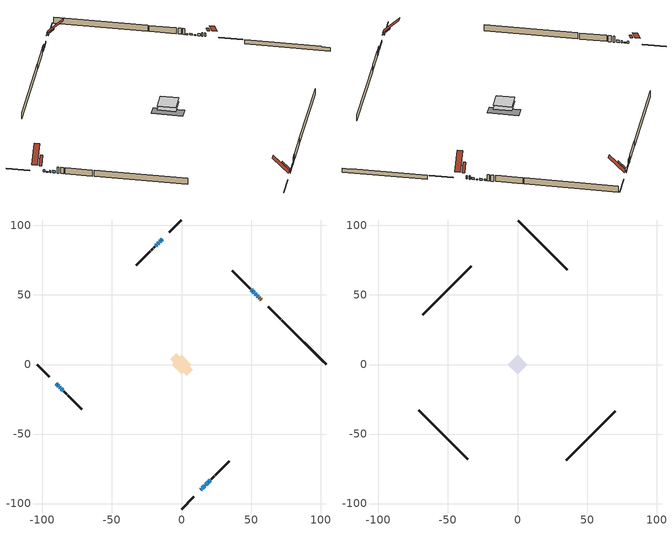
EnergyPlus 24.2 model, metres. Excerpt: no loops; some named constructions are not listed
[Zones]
conditioned space
 floor outside (Floor1 construction): -2.24,0 0,2.24 2.24,0 0,-2.24 z0.31
 floor adiabatic (AdiabaticFloorConstruction): -6.9,0 0,6.9 6.9,0 0,-6.9 z1.53
 floor foundation (Slab1 construction): -7.97,3.78 -3.78,7.97 7.97,-3.78 3.78,-7.97 z-2.13
 wall outside (RimJoist1 construction): 0,-103.94 8.97,-94.97 / -103.94,0 -94.97,-8.97 / 0,103.94 -8.97,94.97 / 71.39,32.55 62.42,41.53 z0.31:0.61
 wall outside (AdiabaticWallConstruction 1): 57.39,46.56 57.01,46.93 / 56.36,47.58 55.99,47.96 z0.31:2.34
 wall outside (AdiabaticWallConstruction): 14,-89.94 14.36,-89.58 / 15.02,-88.93 16.74,-87.2 / -87.55,-16.39 -87.19,-16.75 z0.31:1.53; 55.33,48.61 54.47,49.48 / -89.94,-14 -89.51,-14.43 z0.31:1.58; -14,89.94 -14.44,89.51 z0.31:1.07; 53.81,50.13 53.16,50.78 / -15.09,88.85 -15.74,88.2 / -88.85,-15.09 -88.2,-15.74 z0.31:0.72; 52.51,51.43 51.43,52.51 z0.31:1.28; 50.77,53.17 50.2,53.75 z0.31:0.97; -16.39,87.55 -17.15,86.79 z0.31:1.38; -17.8,86.14 -18.67,85.27 / 19.78,-84.16 20.64,-83.3 / -86.53,-17.41 -85.45,-18.49 z0.31:1.76; 17.4,-86.54 19.12,-84.82 z0.31:1.73
 wall outside (Wall1 construction): 21.3,-82.64 21.95,-81.99 / -84.8,-19.15 -84.15,-19.8 / -19.32,84.62 -19.98,83.97 / 49.54,54.4 48.89,55.05 z0.31:3.97
 wall outside (Wall2 construction): 22.61,-81.33 23.73,-80.21 / -83.49,-20.45 -82.37,-21.57 / -20.63,83.31 -21.75,82.19 / 48.23,55.71 47.11,56.83 z0.31:3.97
 wall outside (Wall3 construction): 24.39,-79.56 34.5,-69.45 / -81.71,-22.23 -71.6,-32.34 / -22.41,81.53 -32.52,71.42 / 46.45,57.49 36.34,67.6 z0.31:3.97
 wall foundation (FoundationWall1 construction): 72.05,31.9,-2.13 72.05,31.9,0.31 100.75,3.19,0.31 100.75,3.19,0.06 103.94,0,0.06 103.94,0,-2.13
 window (WindowConstruction 11): 14,-89.94 14.36,-89.58 z0.31:1.53
 window (WindowConstruction 7): 55.33,48.61 54.47,49.48 z0.31:1.58
 window (WindowConstruction 8): -14,89.94 -14.43,89.51 z0.31:1.07
 window (WindowConstruction 9): 15.02,-88.92 16.74,-87.2 z0.31:1.53
 window (WindowConstruction 10): -89.94,-14 -89.51,-14.43 z0.31:1.58
 window (WindowConstruction 13): 53.81,50.13 53.16,50.78 z0.31:0.72
 window (WindowConstruction 14): -15.09,88.85 -15.74,88.21 z0.31:0.72
 window (WindowConstruction 15): -88.85,-15.09 -88.21,-15.74 z0.31:0.72
 window (WindowConstruction 12): -87.55,-16.39 -87.19,-16.75 z0.31:1.53
 window (WindowConstruction): 52.51,51.44 51.43,52.51 z0.31:1.28
 window (WindowConstruction 1): 50.77,53.17 50.2,53.75 z0.31:0.97
 window (WindowConstruction 2): -16.39,87.55 -17.15,86.79 z0.31:1.38
 window (WindowConstruction 3): -17.81,86.14 -18.67,85.28 z0.31:1.76
 window (WindowConstruction 4): 17.4,-86.54 19.12,-84.82 z0.31:1.73
 window (WindowConstruction 5): 19.78,-84.16 20.64,-83.3 z0.31:1.76
 window (WindowConstruction 6): -86.53,-17.41 -85.46,-18.49 z0.31:1.76
 door (Door): 57.39,46.56 57.01,46.93 z0.31:2.34
 door (Door 1): 56.36,47.59 55.99,47.96 z0.31:2.34
 ceiling adiabatic (AdiabaticFloorConstruction): 0,-6.9 6.9,0 0,6.9 -6.9,0 z1.53
 roof outside (Roof2 construction): 13.35,-90.6,3.97 10.57,-87.83,7.89 9.59,-88.81,7.89 12.37,-91.58,3.97; -90.6,-13.35,3.97 -87.83,-10.57,7.89 -88.81,-9.59,7.89 -91.58,-12.37,3.97; -13.35,90.6,3.97 -10.57,87.83,7.89 -9.59,88.81,7.89 -12.37,91.58,3.97; 58.04,45.9,3.97 55.27,43.13,7.89 56.25,42.15,7.89 59.02,44.92,3.97
attic - vented
 floor to conditioned space (Floor2 construction Reversed): -7,0 0,7 7,0 0,-7 z3.97
 wall outside (Wall5 construction): 35.15,-68.79 70.18,-33.76 / -70.94,-33 -35.91,-68.03 / -33.18,70.77 -68.21,35.73 / 35.69,68.26 0.66,103.29 z0.31:3.97
 roof outside (Roof1 construction): 11.71,-92.23,3.97 5.82,-86.35,12.29 3.74,-88.43,12.29 9.63,-94.32,3.97; -92.23,-11.71,3.97 -86.35,-5.82,12.29 -88.43,-3.74,12.29 -94.32,-9.63,3.97; -11.71,92.23,3.97 -5.82,86.35,12.29 -3.74,88.43,12.29 -9.63,94.32,3.97; 59.68,44.26,3.97 53.79,38.38,12.29 55.87,36.29,12.29 61.76,42.18,3.97
[Material] Roughness=Rough; Thermal Absorptance=0.9
Name | Thickness {m} | Conductivity {W/m-K} | Density {kg/m3} | Specific Heat {J/kg-K} | Solar Absorptance | Visible Absorptance
ceiling loosefill ins | 0.0846667 | 0.0480833 | 16.02 | 1046.75 | 0.7 | 0.7
ceiling stud and cavity | 0.1397 | 0.109582 | 65.682 | 1177.47 | 0.7 | 0.7
gypsum board | 0.0127 | 0.160291 | 801 | 837.4 | 0.6 | 0.6
[Construction]
Floor2 construction: ceiling loosefill ins, ceiling stud and cavity, gypsum board
[EnergyManagementSystem:OutputVariable] Type of Data in Variable=Summed; Update Frequency=ZoneTimestep
Name | EMS Variable | EMS Program or Subroutine | Units
loads_clg_rim_joists_annual_outvar; Energy Management System Output Variable 28 | loads_clg_rim_joists | component_loads_program | J
loads_clg_foundation_walls_annual_outvar; Energy Management System Output Variable 29 | loads_clg_foundation_walls | component_loads_program | J
loads_clg_doors_annual_outvar; Energy Management System Output Variable 30 | loads_clg_doors | component_loads_program | J
loads_clg_windows_conduction_annual_outvar; Energy Management System Output Variable 31 | loads_clg_windows_conduction | component_loads_program | J
loads_clg_windows_solar_annual_outvar; Energy Management System Output Variable 32 | loads_clg_windows_solar | component_loads_program | J
loads_clg_skylights_conduction_annual_outvar; Energy Management System Output Variable 33 | loads_clg_skylights_conduction | component_loads_program | J
loads_clg_skylights_solar_annual_outvar; Energy Management System Output Variable 34 | loads_clg_skylights_solar | component_loads_program | J
loads_clg_floors_annual_outvar; Energy Management System Output Variable 35 | loads_clg_floors | component_loads_program | J
loads_clg_slabs_annual_outvar; Energy Management System Output Variable 36 | loads_clg_slabs | component_loads_program | J
loads_clg_internal_mass_annual_outvar; Energy Management System Output Variable 37 | loads_clg_internal_mass | component_loads_program | J
loads_clg_infil_annual_outvar; Energy Management System Output Variable 38 | loads_clg_infil | component_loads_program | J
loads_clg_natvent_annual_outvar; Energy Management System Output Variable 39 | loads_clg_natvent | component_loads_program | J
loads_clg_mechvent_annual_outvar; Energy Management System Output Variable 40 | loads_clg_mechvent | component_loads_program | J
loads_clg_whf_annual_outvar; Energy Management System Output Variable 41 | loads_clg_whf | component_loads_program | J
loads_clg_ducts_annual_outvar; Energy Management System Output Variable 42 | loads_clg_ducts | component_loads_program | J
loads_clg_intgains_annual_outvar; Energy Management System Output Variable 43 | loads_clg_intgains | component_loads_program | J
loads_clg_lighting_annual_outvar; Energy Management System Output Variable 44 | loads_clg_lighting | component_loads_program | J
loads_htg_tot_annual_outvar; Energy Management System Output Variable 1; Energy Management System Output Variable 45 | loads_htg_tot | total_loads_program | J
loads_clg_tot_annual_outvar; Energy Management System Output Variable 2; Energy Management System Output Variable 46 | loads_clg_tot | total_loads_program | J
Energy Management System Output Variable 3 | htg_unmet_hours | unmet_hours_program | hr
Energy Management System Output Variable 4 | clg_unmet_hours | unmet_hours_program | hr
Energy Management System Output Variable 5 | loads_htg_roofs | component_loads_program | J
Energy Management System Output Variable 6 | loads_htg_ceilings | component_loads_program | J
Energy Management System Output Variable 7 | loads_htg_walls | component_loads_program | J
Energy Management System Output Variable 8 | loads_htg_rim_joists | component_loads_program | J
Energy Management System Output Variable 9 | loads_htg_foundation_walls | component_loads_program | J
Energy Management System Output Variable 10 | loads_htg_doors | component_loads_program | J
Energy Management System Output Variable 11 | loads_htg_windows_conduction | component_loads_program | J
Energy Management System Output Variable 12 | loads_htg_windows_solar | component_loads_program | J
Energy Management System Output Variable 13 | loads_htg_skylights_conduction | component_loads_program | J
Energy Management System Output Variable 14 | loads_htg_skylights_solar | component_loads_program | J
Energy Management System Output Variable 15 | loads_htg_floors | component_loads_program | J
Energy Management System Output Variable 16 | loads_htg_slabs | component_loads_program | J
Energy Management System Output Variable 17 | loads_htg_internal_mass | component_loads_program | J
Energy Management System Output Variable 18 | loads_htg_infil | component_loads_program | J
Energy Management System Output Variable 19 | loads_htg_natvent | component_loads_program | J
Energy Management System Output Variable 20 | loads_htg_mechvent | component_loads_program | J
Energy Management System Output Variable 21 | loads_htg_whf | component_loads_program | J
Energy Management System Output Variable 22 | loads_htg_ducts | component_loads_program | J
Energy Management System Output Variable 23 | loads_htg_intgains | component_loads_program | J
Energy Management System Output Variable 24 | loads_htg_lighting | component_loads_program | J
Energy Management System Output Variable 25 | loads_clg_roofs | component_loads_program | J
Energy Management System Output Variable 26 | loads_clg_ceilings | component_loads_program | J
Energy Management System Output Variable 27 | loads_clg_walls | component_loads_program | J
[Schedule:Day:Interval]
interior lighting schedule day: No, 01:00, 0.108182, 04:00, 0.0901515, 05:00, 0.0991667, 06:00, 0.162273, 07:00, 0.270455, 08:00, 0.342576, 10:00, 0.369621, 11:00, 0.351591, 12:00, 0.333561, 13:00, 0.324545, 14:00, 0.31553, 15:00, 0.333561, 16:00, 0.369621, 17:00, 0.450758, 18:00, 0.585985, 19:00, 0.775303, 20:00, 0.955606, 21:00, 0.991667, 22:00, 0.712197, 23:00, 0.360606, 24:00, 0.162273
interior lighting schedule day 1: No, 01:00, 0.100909, 04:00, 0.0840909, 05:00, 0.0925, 06:00, 0.151364, 07:00, 0.252273, 08:00, 0.319545, 10:00, 0.344773, 11:00, 0.327955, 12:00, 0.311136, 13:00, 0.302727, 14:00, 0.294318, 15:00, 0.311136, 16:00, 0.344773, 17:00, 0.420455, 18:00, 0.546591, 19:00, 0.723182, 20:00, 0.891364, 21:00, 0.925, 22:00, 0.664318, 23:00, 0.336364, 24:00, 0.151364
interior lighting schedule day 2: No, 01:00, 0.0927273, 04:00, 0.0772727, 05:00, 0.085, 06:00, 0.139091, 07:00, 0.231818, 08:00, 0.293636, 10:00, 0.316818, 11:00, 0.301364, 12:00, 0.285909, 13:00, 0.278182, 14:00, 0.270455, 15:00, 0.285909, 16:00, 0.316818, 17:00, 0.386364, 18:00, 0.502273, 19:00, 0.664545, 20:00, 0.819091, 21:00, 0.85, 22:00, 0.610455, 23:00, 0.309091, 24:00, 0.139091
interior lighting schedule day 3: No, 01:00, 0.0845455, 04:00, 0.0704545, 05:00, 0.0775, 06:00, 0.126818, 07:00, 0.211364, 08:00, 0.267727, 10:00, 0.288864, 11:00, 0.274773, 12:00, 0.260682, 13:00, 0.253636, 14:00, 0.246591, 15:00, 0.260682, 16:00, 0.288864, 17:00, 0.352273, 18:00, 0.457955, 19:00, 0.605909, 20:00, 0.746818, 21:00, 0.775, 22:00, 0.556591, 23:00, 0.281818, 24:00, 0.126818
interior lighting schedule day 4: No, 01:00, 0.0763636, 04:00, 0.0636364, 05:00, 0.07, 06:00, 0.114545, 07:00, 0.190909, 08:00, 0.241818, 10:00, 0.260909, 11:00, 0.248182, 12:00, 0.235455, 13:00, 0.229091, 14:00, 0.222727, 15:00, 0.235455, 16:00, 0.260909, 17:00, 0.318182, 18:00, 0.413636, 19:00, 0.547273, 20:00, 0.674545, 21:00, 0.7, 22:00, 0.502727, 23:00, 0.254545, 24:00, 0.114545
interior lighting schedule day 5: No, 01:00, 0.0727273, 04:00, 0.0606061, 05:00, 0.0666667, 06:00, 0.109091, 07:00, 0.181818, 08:00, 0.230303, 10:00, 0.248485, 11:00, 0.236364, 12:00, 0.224242, 13:00, 0.218182, 14:00, 0.212121, 15:00, 0.224242, 16:00, 0.248485, 17:00, 0.30303, 18:00, 0.393939, 19:00, 0.521212, 20:00, 0.642424, 21:00, 0.666667, 22:00, 0.478788, 23:00, 0.242424, 24:00, 0.109091
interior lighting schedule day 6: No, 01:00, 0.0745455, 04:00, 0.0621212, 05:00, 0.0683333, 06:00, 0.111818, 07:00, 0.186364, 08:00, 0.236061, 10:00, 0.254697, 11:00, 0.242273, 12:00, 0.229848, 13:00, 0.223636, 14:00, 0.217424, 15:00, 0.229848, 16:00, 0.254697, 17:00, 0.310606, 18:00, 0.403788, 19:00, 0.534242, 20:00, 0.658485, 21:00, 0.683333, 22:00, 0.490758, 23:00, 0.248485, 24:00, 0.111818
interior lighting schedule day 7: No, 01:00, 0.08, 04:00, 0.0666667, 05:00, 0.0733333, 06:00, 0.12, 07:00, 0.2, 08:00, 0.253333, 10:00, 0.273333, 11:00, 0.26, 12:00, 0.246667, 13:00, 0.24, 14:00, 0.233333, 15:00, 0.246667, 16:00, 0.273333, 17:00, 0.333333, 18:00, 0.433333, 19:00, 0.573333, 20:00, 0.706667, 21:00, 0.733333, 22:00, 0.526667, 23:00, 0.266667, 24:00, 0.12
interior lighting schedule day 8: No, 01:00, 0.0890909, 04:00, 0.0742424, 05:00, 0.0816667, 06:00, 0.133636, 07:00, 0.222727, 08:00, 0.282121, 10:00, 0.304394, 11:00, 0.289545, 12:00, 0.274697, 13:00, 0.267273, 14:00, 0.259848, 15:00, 0.274697, 16:00, 0.304394, 17:00, 0.371212, 18:00, 0.482576, 19:00, 0.638485, 20:00, 0.78697, 21:00, 0.816667, 22:00, 0.586515, 23:00, 0.29697, 24:00, 0.133636
interior lighting schedule day 9: No, 01:00, 0.0972727, 04:00, 0.0810606, 05:00, 0.0891667, 06:00, 0.145909, 07:00, 0.243182, 08:00, 0.30803, 10:00, 0.332348, 11:00, 0.316136, 12:00, 0.299924, 13:00, 0.291818, 14:00, 0.283712, 15:00, 0.299924, 16:00, 0.332348, 17:00, 0.405303, 18:00, 0.526894, 19:00, 0.697121, 20:00, 0.859242, 21:00, 0.891667, 22:00, 0.640379, 23:00, 0.324242, 24:00, 0.145909
interior lighting schedule day 10: No, 01:00, 0.105455, 04:00, 0.0878788, 05:00, 0.0966667, 06:00, 0.158182, 07:00, 0.263636, 08:00, 0.333939, 10:00, 0.360303, 11:00, 0.342727, 12:00, 0.325152, 13:00, 0.316364, 14:00, 0.307576, 15:00, 0.325152, 16:00, 0.360303, 17:00, 0.439394, 18:00, 0.571212, 19:00, 0.755758, 20:00, 0.931515, 21:00, 0.966667, 22:00, 0.694242, 23:00, 0.351515, 24:00, 0.158182
interior lighting schedule day 11: No, 01:00, 0.109091, 04:00, 0.0909091, 05:00, 0.1, 06:00, 0.163636, 07:00, 0.272727, 08:00, 0.345455, 10:00, 0.372727, 11:00, 0.354545, 12:00, 0.336364, 13:00, 0.327273, 14:00, 0.318182, 15:00, 0.336364, 16:00, 0.372727, 17:00, 0.454545, 18:00, 0.590909, 19:00, 0.781818, 20:00, 0.963636, 21:00, 1, 22:00, 0.718182, 23:00, 0.363636, 24:00, 0.163636
interior lighting schedule default day; occupants schedule default day; clothes dryer schedule default day; cooking range schedule default day; misc plug loads schedule default day; general water use schedule default day; heating setpoint default day; cooling setpoint default day; clothes dryer exhaust 0 schedule default day; cooling season schedule day; cooling season schedule day 2; cooling season schedule default day; exterior lighting schedule default day; natural vent schedule default day: No, 24:00, 0
occupants schedule day: No, 05:00, 0.426829, 06:00, 0.719512, 07:00, 1, 08:00, 0.670732, 09:00, 0.329268, 14:00, 0.170732, 15:00, 0.231707, 16:00, 0.329268, 17:00, 0.5, 18:00, 0.670732, 19:00, 0.829268, 21:00, 1, 22:00, 0.853659, 23:00, 0.646341, 24:00, 0.426829
clothes dryer schedule day; clothes dryer exhaust 0 schedule day: No, 01:00, 0.123457, 02:00, 0.0740741, 03:00, 0.0493827, 04:00, 0.0246914, 05:00, 0.0493827, 06:00, 0.0740741, 07:00, 0.197531, 08:00, 0.395062, 09:00, 0.592593, 10:00, 0.839506, 11:00, 0.962963, 12:00, 1, 13:00, 0.91358, 14:00, 0.82716, 15:00, 0.716049, 16:00, 0.753086, 17:00, 0.679012, 18:00, 0.666667, 20:00, 0.62963, 21:00, 0.641975, 22:00, 0.666667, 23:00, 0.54321, 24:00, 0.296296
cooking range schedule day: No, 05:00, 0.0597015, 06:00, 0.11194, 07:00, 0.171642, 08:00, 0.291045, 11:00, 0.343284, 12:00, 0.402985, 13:00, 0.462687, 14:00, 0.343284, 15:00, 0.291045, 16:00, 0.402985, 17:00, 0.567164, 18:00, 1, 19:00, 0.850746, 20:00, 0.432836, 21:00, 0.291045, 22:00, 0.231343, 23:00, 0.171642, 24:00, 0.11194
misc plug loads schedule day: No, 06:00, 0.705882, 07:00, 0.745098, 08:00, 0.803922, 15:00, 0.823529, 16:00, 0.862745, 17:00, 0.921569, 18:00, 0.980392, 19:00, 1, 20:00, 0.980392, 21:00, 0.941176, 22:00, 0.862745, 23:00, 0.784314, 24:00, 0.72549
general water use schedule day: No, 01:00, 0.315068, 03:00, 0.287671, 04:00, 0.342466, 05:00, 0.369863, 06:00, 0.520548, 07:00, 0.60274, 08:00, 0.534247, 10:00, 0.506849, 11:00, 0.465753, 14:00, 0.479452, 15:00, 0.534247, 16:00, 0.589041, 17:00, 0.69863, 18:00, 0.876712, 19:00, 0.890411, 20:00, 0.986301, 21:00, 1, 22:00, 0.863014, 23:00, 0.616438, 24:00, 0.465753
heating setpoint day: No, 07:00, 18, 23:00, 21, 24:00, 18
cooling setpoint day: No, 24:00, 25
cooling season schedule day 1: No, 24:00, 1
exterior lighting schedule day: No, 01:00, 0.566667, 03:00, 0.524167, 05:00, 0.495833, 06:00, 0.5525, 07:00, 0.623333, 08:00, 0.580833, 09:00, 0.439167, 10:00, 0.354167, 12:00, 0.34, 13:00, 0.354167, 14:00, 0.396667, 15:00, 0.425, 16:00, 0.495833, 17:00, 0.623333, 18:00, 0.793333, 19:00, 0.906667, 20:00, 0.963333, 21:00, 0.991667, 22:00, 0.920833, 23:00, 0.793333, 24:00, 0.665833
exterior lighting schedule day 1: No, 01:00, 0.528571, 03:00, 0.488929, 05:00, 0.4625, 06:00, 0.515357, 07:00, 0.581429, 08:00, 0.541786, 09:00, 0.409643, 10:00, 0.330357, 12:00, 0.317143, 13:00, 0.330357, 14:00, 0.37, 15:00, 0.396429, 16:00, 0.4625, 17:00, 0.581429, 18:00, 0.74, 19:00, 0.845714, 20:00, 0.898571, 21:00, 0.925, 22:00, 0.858929, 23:00, 0.74, 24:00, 0.621071
exterior lighting schedule day 10: No, 01:00, 0.552381, 03:00, 0.510952, 05:00, 0.483333, 06:00, 0.538571, 07:00, 0.607619, 08:00, 0.56619, 09:00, 0.428095, 10:00, 0.345238, 12:00, 0.331429, 13:00, 0.345238, 14:00, 0.386667, 15:00, 0.414286, 16:00, 0.483333, 17:00, 0.607619, 18:00, 0.773333, 19:00, 0.88381, 20:00, 0.939048, 21:00, 0.966667, 22:00, 0.897619, 23:00, 0.773333, 24:00, 0.649048
exterior lighting schedule day 11: No, 01:00, 0.571429, 03:00, 0.528571, 05:00, 0.5, 06:00, 0.557143, 07:00, 0.628571, 08:00, 0.585714, 09:00, 0.442857, 10:00, 0.357143, 12:00, 0.342857, 13:00, 0.357143, 14:00, 0.4, 15:00, 0.428571, 16:00, 0.5, 17:00, 0.628571, 18:00, 0.8, 19:00, 0.914286, 20:00, 0.971429, 21:00, 1, 22:00, 0.928571, 23:00, 0.8, 24:00, 0.671429
exterior lighting schedule day 2: No, 01:00, 0.485714, 03:00, 0.449286, 05:00, 0.425, 06:00, 0.473571, 07:00, 0.534286, 08:00, 0.497857, 09:00, 0.376429, 10:00, 0.303571, 12:00, 0.291429, 13:00, 0.303571, 14:00, 0.34, 15:00, 0.364286, 16:00, 0.425, 17:00, 0.534286, 18:00, 0.68, 19:00, 0.777143, 20:00, 0.825714, 21:00, 0.85, 22:00, 0.789286, 23:00, 0.68, 24:00, 0.570714
exterior lighting schedule day 3: No, 01:00, 0.442857, 03:00, 0.409643, 05:00, 0.3875, 06:00, 0.431786, 07:00, 0.487143, 08:00, 0.453929, 09:00, 0.343214, 10:00, 0.276786, 12:00, 0.265714, 13:00, 0.276786, 14:00, 0.31, 15:00, 0.332143, 16:00, 0.3875, 17:00, 0.487143, 18:00, 0.62, 19:00, 0.708571, 20:00, 0.752857, 21:00, 0.775, 22:00, 0.719643, 23:00, 0.62, 24:00, 0.520357
exterior lighting schedule day 4: No, 01:00, 0.4, 03:00, 0.37, 05:00, 0.35, 06:00, 0.39, 07:00, 0.44, 08:00, 0.41, 09:00, 0.31, 10:00, 0.25, 12:00, 0.24, 13:00, 0.25, 14:00, 0.28, 15:00, 0.3, 16:00, 0.35, 17:00, 0.44, 18:00, 0.56, 19:00, 0.64, 20:00, 0.68, 21:00, 0.7, 22:00, 0.65, 23:00, 0.56, 24:00, 0.47
exterior lighting schedule day 5: No, 01:00, 0.380952, 03:00, 0.352381, 05:00, 0.333333, 06:00, 0.371429, 07:00, 0.419048, 08:00, 0.390476, 09:00, 0.295238, 10:00, 0.238095, 12:00, 0.228571, 13:00, 0.238095, 14:00, 0.266667, 15:00, 0.285714, 16:00, 0.333333, 17:00, 0.419048, 18:00, 0.533333, 19:00, 0.609524, 20:00, 0.647619, 21:00, 0.666667, 22:00, 0.619048, 23:00, 0.533333, 24:00, 0.447619
exterior lighting schedule day 6: No, 01:00, 0.390476, 03:00, 0.36119, 05:00, 0.341667, 06:00, 0.380714, 07:00, 0.429524, 08:00, 0.400238, 09:00, 0.302619, 10:00, 0.244048, 12:00, 0.234286, 13:00, 0.244048, 14:00, 0.273333, 15:00, 0.292857, 16:00, 0.341667, 17:00, 0.429524, 18:00, 0.546667, 19:00, 0.624762, 20:00, 0.66381, 21:00, 0.683333, 22:00, 0.634524, 23:00, 0.546667, 24:00, 0.45881
exterior lighting schedule day 7: No, 01:00, 0.419048, 03:00, 0.387619, 05:00, 0.366667, 06:00, 0.408571, 07:00, 0.460952, 08:00, 0.429524, 09:00, 0.324762, 10:00, 0.261905, 12:00, 0.251429, 13:00, 0.261905, 14:00, 0.293333, 15:00, 0.314286, 16:00, 0.366667, 17:00, 0.460952, 18:00, 0.586667, 19:00, 0.670476, 20:00, 0.712381, 21:00, 0.733333, 22:00, 0.680952, 23:00, 0.586667, 24:00, 0.492381
exterior lighting schedule day 8: No, 01:00, 0.466667, 03:00, 0.431667, 05:00, 0.408333, 06:00, 0.455, 07:00, 0.513333, 08:00, 0.478333, 09:00, 0.361667, 10:00, 0.291667, 12:00, 0.28, 13:00, 0.291667, 14:00, 0.326667, 15:00, 0.35, 16:00, 0.408333, 17:00, 0.513333, 18:00, 0.653333, 19:00, 0.746667, 20:00, 0.793333, 21:00, 0.816667, 22:00, 0.758333, 23:00, 0.653333, 24:00, 0.548333
exterior lighting schedule day 9: No, 01:00, 0.509524, 03:00, 0.47131, 05:00, 0.445833, 06:00, 0.496786, 07:00, 0.560476, 08:00, 0.522262, 09:00, 0.394881, 10:00, 0.318452, 12:00, 0.305714, 13:00, 0.318452, 14:00, 0.356667, 15:00, 0.382143, 16:00, 0.445833, 17:00, 0.560476, 18:00, 0.713333, 19:00, 0.815238, 20:00, 0.86619, 21:00, 0.891667, 22:00, 0.827976, 23:00, 0.713333, 24:00, 0.59869
[Schedule:Week:Daily]
heating setpoint Week Rule - Jan1-Dec31: heating setpoint day, heating setpoint day, heating setpoint day, heating setpoint day, heating setpoint day, heating setpoint day, heating setpoint day, heating setpoint default day, heating setpoint default day, heating setpoint default day, heating setpoint default day, heating setpoint default day
cooling setpoint Week Rule - Jan1-Dec31: cooling setpoint day, cooling setpoint day, cooling setpoint day, cooling setpoint day, cooling setpoint day, cooling setpoint day, cooling setpoint day, cooling setpoint default day, cooling setpoint default day, cooling setpoint default day, cooling setpoint default day, cooling setpoint default day
clothes dryer exhaust 0 schedule Week Rule - Jan1-Dec31: clothes dryer exhaust 0 schedule day, clothes dryer exhaust 0 schedule day, clothes dryer exhaust 0 schedule day, clothes dryer exhaust 0 schedule day, clothes dryer exhaust 0 schedule day, clothes dryer exhaust 0 schedule day, clothes dryer exhaust 0 schedule day, clothes dryer exhaust 0 schedule default day, clothes dryer exhaust 0 schedule default day, clothes dryer exhaust 0 schedule default day, clothes dryer exhaust 0 schedule default day, clothes dryer exhaust 0 schedule default day
cooling season schedule Week Rule - Jan1-May26: cooling season schedule day, cooling season schedule day, cooling season schedule day, cooling season schedule day, cooling season schedule day, cooling season schedule day, cooling season schedule day, cooling season schedule default day, cooling season schedule default day, cooling season schedule default day, cooling season schedule default day, cooling season schedule default day
cooling season schedule Week Rule - May27-Jun2: cooling season schedule day, cooling season schedule day, cooling season schedule day, cooling season schedule day, cooling season schedule day, cooling season schedule day 1, cooling season schedule day 1, cooling season schedule default day, cooling season schedule default day, cooling season schedule default day, cooling season schedule default day, cooling season schedule default day
cooling season schedule Week Rule - Jun3-Sep29: cooling season schedule day 1, cooling season schedule day 1, cooling season schedule day 1, cooling season schedule day 1, cooling season schedule day 1, cooling season schedule day 1, cooling season schedule day 1, cooling season schedule default day, cooling season schedule default day, cooling season schedule default day, cooling season schedule default day, cooling season schedule default day
cooling season schedule Week Rule - Sep30-Oct6: cooling season schedule day 1, cooling season schedule day 2, cooling season schedule day 2, cooling season schedule day 2, cooling season schedule day 2, cooling season schedule day 2, cooling season schedule day 2, cooling season schedule default day, cooling season schedule default day, cooling season schedule default day, cooling season schedule default day, cooling season schedule default day
cooling season schedule Week Rule - Oct7-Dec31: cooling season schedule day 2, cooling season schedule day 2, cooling season schedule day 2, cooling season schedule day 2, cooling season schedule day 2, cooling season schedule day 2, cooling season schedule day 2, cooling season schedule default day, cooling season schedule default day, cooling season schedule default day, cooling season schedule default day, cooling season schedule default day
exterior lighting schedule Week Rule - Aug26-Sep1: exterior lighting schedule day 7, exterior lighting schedule day 7, exterior lighting schedule day 7, exterior lighting schedule day 7, exterior lighting schedule day 7, exterior lighting schedule day 7, exterior lighting schedule day 8, exterior lighting schedule default day, exterior lighting schedule default day, exterior lighting schedule default day, exterior lighting schedule default day, exterior lighting schedule default day
exterior lighting schedule Week Rule - Sep2-Sep29: exterior lighting schedule day 8, exterior lighting schedule day 8, exterior lighting schedule day 8, exterior lighting schedule day 8, exterior lighting schedule day 8, exterior lighting schedule day 8, exterior lighting schedule day 8, exterior lighting schedule default day, exterior lighting schedule default day, exterior lighting schedule default day, exterior lighting schedule default day, exterior lighting schedule default day
exterior lighting schedule Week Rule - Sep30-Oct6: exterior lighting schedule day 8, exterior lighting schedule day 9, exterior lighting schedule day 9, exterior lighting schedule day 9, exterior lighting schedule day 9, exterior lighting schedule day 9, exterior lighting schedule day 9, exterior lighting schedule default day, exterior lighting schedule default day, exterior lighting schedule default day, exterior lighting schedule default day, exterior lighting schedule default day
exterior lighting schedule Week Rule - Oct7-Oct27: exterior lighting schedule day 9, exterior lighting schedule day 9, exterior lighting schedule day 9, exterior lighting schedule day 9, exterior lighting schedule day 9, exterior lighting schedule day 9, exterior lighting schedule day 9, exterior lighting schedule default day, exterior lighting schedule default day, exterior lighting schedule default day, exterior lighting schedule default day, exterior lighting schedule default day
exterior lighting schedule Week Rule - Oct28-Nov3: exterior lighting schedule day 9, exterior lighting schedule day 9, exterior lighting schedule day 9, exterior lighting schedule day 9, exterior lighting schedule day 10, exterior lighting schedule day 10, exterior lighting schedule day 10, exterior lighting schedule default day, exterior lighting schedule default day, exterior lighting schedule default day, exterior lighting schedule default day, exterior lighting schedule default day
exterior lighting schedule Week Rule - Nov4-Nov24: exterior lighting schedule day 10, exterior lighting schedule day 10, exterior lighting schedule day 10, exterior lighting schedule day 10, exterior lighting schedule day 10, exterior lighting schedule day 10, exterior lighting schedule day 10, exterior lighting schedule default day, exterior lighting schedule default day, exterior lighting schedule default day, exterior lighting schedule default day, exterior lighting schedule default day
exterior lighting schedule Week Rule - Nov25-Dec1: exterior lighting schedule day 10, exterior lighting schedule day 10, exterior lighting schedule day 10, exterior lighting schedule day 10, exterior lighting schedule day 10, exterior lighting schedule day 10, exterior lighting schedule day 11, exterior lighting schedule default day, exterior lighting schedule default day, exterior lighting schedule default day, exterior lighting schedule default day, exterior lighting schedule default day
exterior lighting schedule Week Rule - Dec2-Dec31: exterior lighting schedule day 11, exterior lighting schedule day 11, exterior lighting schedule day 11, exterior lighting schedule day 11, exterior lighting schedule day 11, exterior lighting schedule day 11, exterior lighting schedule day 11, exterior lighting schedule default day, exterior lighting schedule default day, exterior lighting schedule default day, exterior lighting schedule default day, exterior lighting schedule default day
natural vent schedule Week Rule - Jan1-Dec31: natural vent schedule default day, natural vent schedule default day, natural vent schedule default day, natural vent schedule default day, natural vent schedule default day, natural vent schedule default day, natural vent schedule default day, natural vent schedule default day, natural vent schedule default day, natural vent schedule default day, natural vent schedule default day, natural vent schedule default day
[Schedule:Year]
heating setpoint: heating setpoint Week Rule - Jan1-Dec31, 1, 1, 12, 31
cooling setpoint: cooling setpoint Week Rule - Jan1-Dec31, 1, 1, 12, 31
clothes dryer exhaust 0 schedule: clothes dryer exhaust 0 schedule Week Rule - Jan1-Dec31, 1, 1, 12, 31
cooling season schedule: cooling season schedule Week Rule - Jan1-May26, 1, 1, 5, 26, cooling season schedule Week Rule - May27-Jun2, 5, 27, 6, 2, cooling season schedule Week Rule - Jun3-Sep29, 6, 3, 9, 29, cooling season schedule Week Rule - Sep30-Oct6, 9, 30, 10, 6, cooling season schedule Week Rule - Oct7-Dec31, 10, 7, 12, 31
natural vent schedule: natural vent schedule Week Rule - Jan1-Dec31, 1, 1, 12, 31
